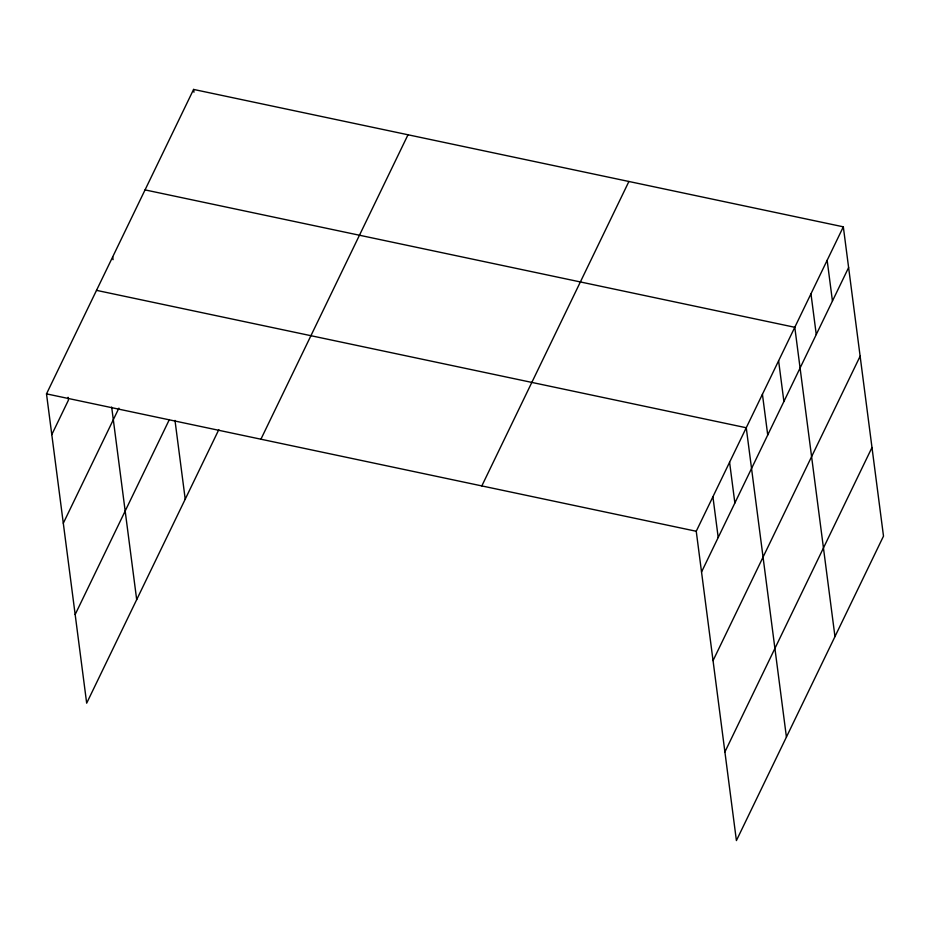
<?xml version="1.0" encoding="UTF-8"?>
<svg xmlns="http://www.w3.org/2000/svg" width="930" height="930" viewBox="0 0 930 930"><rect width="100%" height="100%" fill="white"/><g stroke="black" fill="none" stroke-linecap="round" stroke-linejoin="round"><path stroke-width="1.4" d="M218.817 429.648L86.676 703.173L46.5 393.867L193.591 89.431L843.324 226.827L883.5 536.133L736.409 840.569L696.245 531.263L843.324 226.827M51.789 434.612L68.46 400.098L68.099 397.296M63.298 523.23L118.912 408.131M75.156 614.544L169.353 419.593M260.911 439.216L408.003 134.769M481.821 485.925L628.913 181.478M701.534 571.997L848.613 267.561M713.043 660.625L860.134 356.19M724.9 751.94L871.991 447.504M145.045 189.894L794.79 327.29L834.966 636.597M96.511 290.358L746.255 427.754L786.42 737.06M46.5 393.867L696.245 531.263M827.154 260.307L832.443 301.041M810.972 293.799L816.261 334.533M778.608 360.782L783.897 401.516M762.426 394.262L767.727 434.996M729.585 462.257L734.874 502.991M712.915 496.76L718.204 537.494M193.591 89.431L193.952 92.233M174.991 420.418L185.221 499.201M112.693 256.866L113.053 259.679M111.67 407.061L136.687 599.664"/></g></svg>
